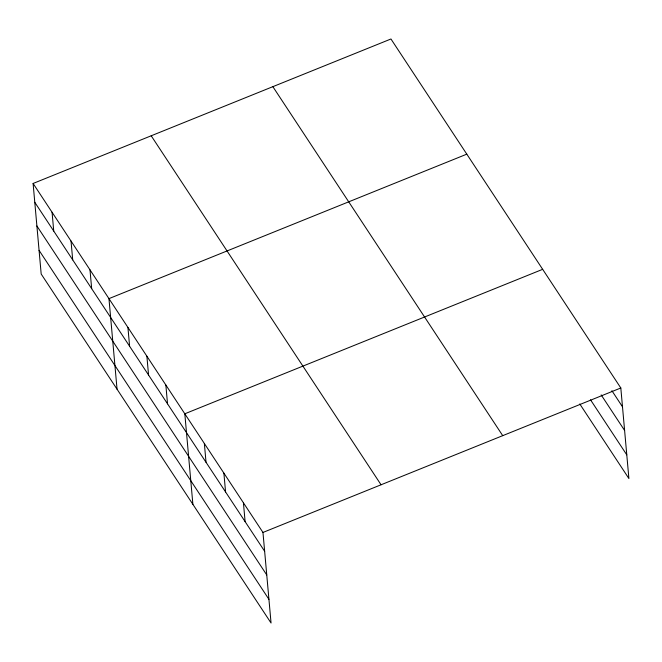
<?xml version="1.0" encoding="UTF-8"?>
<svg xmlns="http://www.w3.org/2000/svg" width="662" height="662" viewBox="0 0 662 662"><rect width="100%" height="100%" fill="white"/><g stroke="black" fill="none" stroke-linecap="round" stroke-linejoin="round"><path stroke-width="0.99" d="M33.1 183.465L262.963 532.455L271.048 623.008L41.185 274.018L33.1 183.465L390.952 38.992L620.815 387.982L628.9 478.535L579.771 403.952M466.809 154.155L108.957 298.628L117.042 389.182M542.666 269.326L184.814 413.791L192.89 504.353M262.963 532.455L620.815 387.982M611.895 390.712L622.495 406.816M601.162 394.883L624.614 430.482M590.504 399.782L626.79 454.868M272.86 86.664L502.723 435.654M151.193 135.784L381.055 484.774M34.78 202.291L264.643 551.281M36.89 225.965L266.761 574.955M39.066 250.352L268.938 599.342M243.426 502.789L245.106 521.623M223.888 473.123L225.568 491.957M204.351 443.457L206.031 462.291M165.848 385.003L167.527 403.837M146.881 356.214L148.561 375.048M127.923 327.417L129.603 346.251M89.991 269.839L91.67 288.665M71.024 241.042L72.712 259.876M52.066 212.254L53.746 231.088"/></g></svg>
